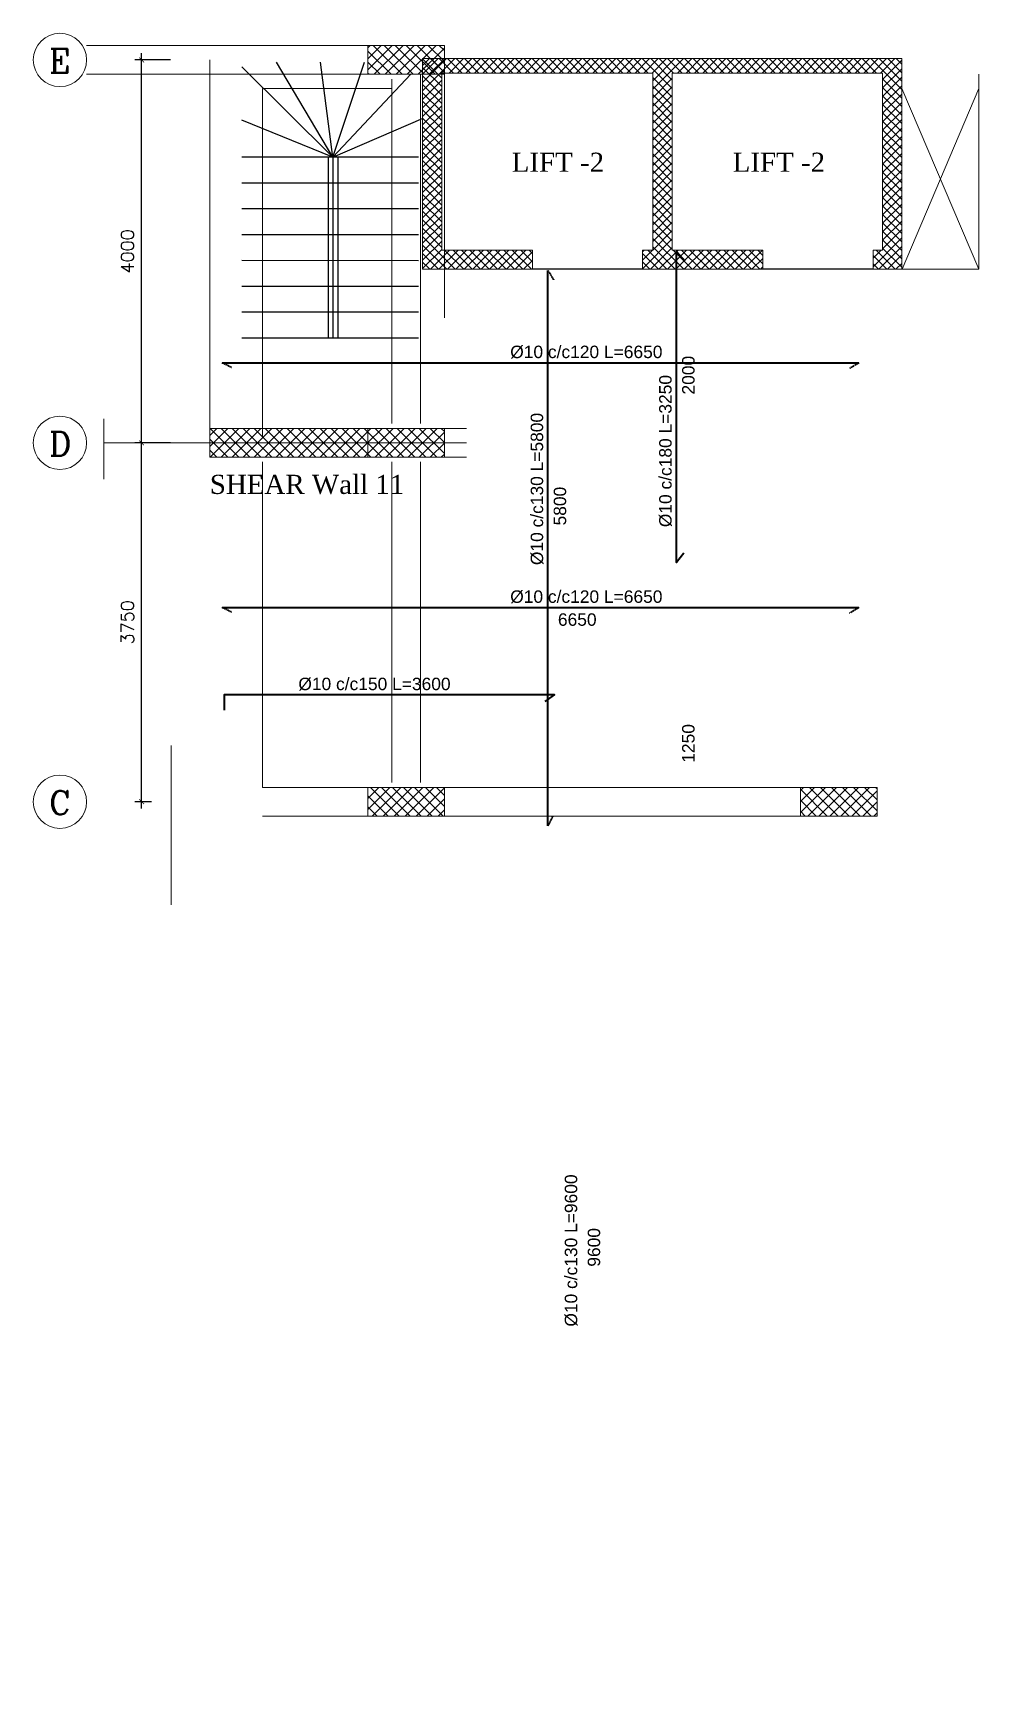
# Model space of a CAD drawing. Header units: inches. Extents: x -26151 to 62940, y -10194 to 246332.
# Drawn here: x -9099 to -8111, y 118050 to 119788 of the extents above; entities that cross this region are included whole.
import ezdxf

# ---------------------------------------------------------------- set-up
doc = ezdxf.new("R2010")
doc.units = ezdxf.units.IN
doc.header["$LTSCALE"] = 0.7
doc.header["$MEASUREMENT"] = 0
for name, pattern in [('ACAD_ISO10W100', [18, 12, -3, 0, -3]), ('CENTER2', [1.125, 0.75, -0.125, 0.125, -0.125]), ('DASHED2', [0.375, 0.25, -0.125])]:
    doc.linetypes.add(name, pattern=pattern)
doc.layers.get('0').update_dxf_attribs({"lineweight": 13})
doc.layers.get('Defpoints').update_dxf_attribs({"lineweight": 5})
for name, color, linetype, lineweight in [('axis', 254, 'ACAD_ISO10W100', 9), ('BEAM', 5, 'Continuous', 0), ('COLUMN', 4, 'Continuous', 20), ('dim', 1, 'Continuous', 25), ('hach', 9, 'Continuous', 9), ('hatch', 9, 'Continuous', 9), ('TEXT', 3, 'Continuous', 25), ('top renforcment', 7, 'Continuous', 40), ('VIS', 8, 'Continuous', 18)]:
    doc.layers.add(name, color=color, linetype=linetype, lineweight=lineweight)
doc.layers.add('FURNITURE', color=4, linetype='Continuous')
doc.styles.add('100', font='romans.shx', dxfattribs={"height": 13.5})
doc.styles.add('GENERATED_STYLE_4', font='verdanai.ttf')
doc.styles.add('QW', font='times.ttf', dxfattribs={"height": 15})
doc.styles.get("Standard").update_dxf_attribs({"font": 'arial.ttf', "height": 13})
doc.dimstyles.new('abr100', dxfattribs={"dimtxt": 15, "dimasz": 5, "dimexe": 7, "dimexo": 7, "dimgap": 8, "dimtad": 1, "dimdec": 0, "dimlfac": 10, "dimzin": 4, "dimdsep": 46, "dimtxsty": '100', "dimblk": 'ARCHTICK', "dimcen": 0.09, "dimdle": 7, "dimclrd": 1, "dimclre": 8, "dimclrt": 2, "dimadec": 0, "dimazin": 1, "dimtfac": 1, "dimtdec": 0, "dimtix": 1, "dimtofl": 0, "dimtmove": 0, "dimatfit": 3, "dimldrblk": 'ARCHTICK', "dimfxl": 0, "dimtolj": 1, "dimtzin": 0, "dimlwd": -1, "dimlwe": -1, "dimarcsym": 0})
doc.dimstyles.get("Standard").update_dxf_attribs({"dimtxt": 13, "dimasz": 5, "dimexe": 0.18, "dimexo": 0.0625, "dimgap": 6, "dimtad": 1, "dimdec": 0, "dimlfac": 10, "dimzin": 0, "dimdsep": 46, "dimtxsty": 'Standard', "dimblk": 'ARCHTICK', "dimcen": 0.09, "dimse1": 1, "dimse2": 1, "dimclrd": 1, "dimclre": 7, "dimclrt": 3, "dimadec": 0, "dimazin": 0, "dimtfac": 1, "dimtdec": 0, "dimtix": 1, "dimtofl": 0, "dimtmove": 0, "dimatfit": 3, "dimldrblk": 'ARCHTICK', "dimfxl": 0, "dimtolj": 1, "dimtzin": 0, "dimarcsym": 0})
pattern_1 = [(45, (-405492.959, -127375.384), (-5.7452426, 5.7452426), []), (135, (-405492.959, -127375.384), (-5.7452426, -5.7452426), [])]

# ---------------------------------------------------------------- blocks, each defined once
blk = doc.blocks.new('_ArchTick')
at = {"color": 0, "linetype": 'ByBlock', "lineweight": 0, "const_width": 0.15}
blk.add_lwpolyline([(-0.5, -0.5), (0.5, 0.5)], dxfattribs=at)
blk = doc.blocks.new('*D1335')
at = {"layer": 'Defpoints', "color": 0, "transparency": 16777216}
for p in [(-8985.5, 119359.8), (-8948.3, 119359.8), (-8968.3, 118984.8)]:
    blk.add_point(p, dxfattribs=at)
at = {"layer": 'dim', "color": 8, "transparency": 16777216}
for p, q in [((-8955.3, 119359.8), (-8992.5, 119359.8)), ((-8975.3, 118984.8), (-8992.5, 118984.8))]:
    blk.add_line(p, q, dxfattribs=at)
at = {"layer": 'dim', "color": 1, "transparency": 16777216}
blk.add_line((-8985.5, 118977.8), (-8985.5, 119366.8), dxfattribs=at)
at = {"layer": 'dim', "color": 1, "transparency": 16777216, "xscale": 5, "yscale": 5, "zscale": 5}
for p, rotation in [((-8985.5, 119359.8), 90), ((-8985.5, 118984.8), 270)]:
    blk.add_blockref('_ArchTick', p, dxfattribs=dict(at, rotation=rotation))
at = {"layer": 'dim', "color": 2, "transparency": 16777216, "insert": (-9000.3, 119172.3), "char_height": 13.5, "attachment_point": 5, "rotation": 90, "style": '100'}
blk.add_mtext('\\A1;3750', dxfattribs=at)
blk = doc.blocks.new('*D1336')
at = {"layer": 'Defpoints', "color": 0, "transparency": 16777216}
for p in [(-8985.5, 119759.8), (-8948.3, 119759.8), (-8948.3, 119359.8)]:
    blk.add_point(p, dxfattribs=at)
at = {"layer": 'dim', "color": 8, "transparency": 16777216}
for p, q in [((-8955.3, 119759.8), (-8992.5, 119759.8)), ((-8955.3, 119359.8), (-8992.5, 119359.8))]:
    blk.add_line(p, q, dxfattribs=at)
at = {"layer": 'dim', "color": 1, "transparency": 16777216}
blk.add_line((-8985.5, 119352.8), (-8985.5, 119766.8), dxfattribs=at)
at = {"layer": 'dim', "color": 1, "transparency": 16777216, "xscale": 5, "yscale": 5, "zscale": 5}
for p, rotation in [((-8985.5, 119759.8), 90), ((-8985.5, 119359.8), 270)]:
    blk.add_blockref('_ArchTick', p, dxfattribs=dict(at, rotation=rotation))
at = {"layer": 'dim', "color": 2, "transparency": 16777216, "insert": (-9000.3, 119559.8), "char_height": 13.5, "attachment_point": 5, "rotation": 90, "style": '100'}
blk.add_mtext('\\A1;4000', dxfattribs=at)
blk = doc.blocks.new('*D1337')
at = {"layer": 'Defpoints', "color": 0, "transparency": 16777216}
for p in [(-8901.3, 119443.3), (-8236.3, 119443.3, -19467.6), (-8236.3, 119441.6)]:
    blk.add_point(p, dxfattribs=at)
at = {"layer": 'TEXT', "color": 3, "transparency": 16777216, "insert": (-8521, 119454.6), "char_height": 13, "attachment_point": 5}
blk.add_mtext('\\A1;%%C10 c/c120 L=6650', dxfattribs=at)
blk = doc.blocks.new('*D1338')
at = {"layer": 'Defpoints', "color": 0, "transparency": 16777216}
for p in [(-8901.3, 119162.5, -19467.6), (-8236.3, 119162.5, -59863), (-8236.3, 119162.5)]:
    blk.add_point(p, dxfattribs=at)
at = {"layer": 'TEXT', "color": 3, "transparency": 16777216, "insert": (-8530.5, 119175.1), "char_height": 13, "attachment_point": 5}
blk.add_mtext('\\A1;6650', dxfattribs=at)
blk = doc.blocks.new('*D1339')
at = {"layer": 'Defpoints', "color": 0, "transparency": 16777216}
for p in [(-8901.3, 119187.6), (-8236.3, 119187.6, -19467.6), (-8236.3, 119185.9)]:
    blk.add_point(p, dxfattribs=at)
at = {"layer": 'TEXT', "color": 3, "transparency": 16777216, "insert": (-8521, 119198.9), "char_height": 13, "attachment_point": 5}
blk.add_mtext('\\A1;%%C10 c/c120 L=6650', dxfattribs=at)
blk = doc.blocks.new('*D1340')
at = {"layer": 'Defpoints', "color": 0, "transparency": 16777216}
for p in [(-8401.8, 119109.8, -26473), (-8401.8, 119109.8), (-8401.8, 118984.8, -26473)]:
    blk.add_point(p, dxfattribs=at)
at = {"layer": 'TEXT', "color": 3, "transparency": 16777216, "insert": (-8414.4, 119045.8), "char_height": 13, "attachment_point": 5, "rotation": 90}
blk.add_mtext('\\A1;1250', dxfattribs=at)
blk = doc.blocks.new('*D1341')
at = {"layer": 'Defpoints', "color": 0, "transparency": 16777216}
for p in [(-8401.8, 119559.8, -26473), (-8401.8, 119559.8), (-8401.8, 119359.8, -26473)]:
    blk.add_point(p, dxfattribs=at)
at = {"layer": 'TEXT', "color": 3, "transparency": 16777216, "insert": (-8414.4, 119430.5), "char_height": 13, "attachment_point": 5, "rotation": 90}
blk.add_mtext('\\A1;2000', dxfattribs=at)
blk = doc.blocks.new('*D1342')
at = {"layer": 'Defpoints', "color": 0, "transparency": 16777216}
for p in [(-8426.9, 119559.8, 13922.4), (-8425.2, 119559.8), (-8426.9, 119234.8)]:
    blk.add_point(p, dxfattribs=at)
at = {"layer": 'TEXT', "color": 3, "transparency": 16777216, "insert": (-8438.2, 119351.2), "char_height": 13, "attachment_point": 5, "rotation": 90}
blk.add_mtext('\\A1;%%C10 c/c180 L=3250', dxfattribs=at)
blk = doc.blocks.new('*D1343')
at = {"layer": 'Defpoints', "color": 0, "transparency": 16777216}
for p in [(-8500.3, 119009.8, -59863), (-8500.3, 119009.8), (-8500.3, 118049.8, -59863)]:
    blk.add_point(p, dxfattribs=at)
at = {"layer": 'TEXT', "color": 3, "transparency": 16777216, "insert": (-8513, 118519.3), "char_height": 13, "attachment_point": 5, "rotation": 90}
blk.add_mtext('\\A1;9600', dxfattribs=at)
blk = doc.blocks.new('*D1344')
at = {"layer": 'Defpoints', "color": 0, "transparency": 16777216}
for p in [(-8525.5, 119009.8, -19467.6), (-8523.8, 119009.8), (-8525.5, 118049.8, -40395.4)]:
    blk.add_point(p, dxfattribs=at)
at = {"layer": 'TEXT', "color": 3, "transparency": 16777216, "insert": (-8536.8, 118516), "char_height": 13, "attachment_point": 5, "rotation": 90}
blk.add_mtext('\\A1;%%C10 c/c130 L=9600', dxfattribs=at)
blk = doc.blocks.new('*D1345')
at = {"layer": 'Defpoints', "color": 0, "transparency": 16777216}
for p in [(-8535.9, 119539.8, -59863), (-8535.9, 119539.8), (-8535.9, 118959.8, -59863)]:
    blk.add_point(p, dxfattribs=at)
at = {"layer": 'TEXT', "color": 3, "transparency": 16777216, "insert": (-8548.5, 119293.7), "char_height": 13, "attachment_point": 5, "rotation": 90}
blk.add_mtext('\\A1;5800', dxfattribs=at)
blk = doc.blocks.new('*D1346')
at = {"layer": 'Defpoints', "color": 0, "transparency": 16777216}
for p in [(-8561.1, 119539.8, -19467.6), (-8559.4, 119539.8), (-8561.1, 118959.8, -40395.4)]:
    blk.add_point(p, dxfattribs=at)
at = {"layer": 'TEXT', "color": 3, "transparency": 16777216, "insert": (-8572.4, 119311.6), "char_height": 13, "attachment_point": 5, "rotation": 90}
blk.add_mtext('\\A1;%%C10 c/c130 L=5800', dxfattribs=at)
blk = doc.blocks.new('lift')
at = {"layer": 'axis'}
h = blk.add_hatch(dxfattribs=at)
h.set_pattern_fill('ANSI37', color=256, scale=50, style=0)
h.paths.add_polyline_path([(354851.4, -40571.9), (354816.4, -40571.9), (354350.9, -40571.9), (354350.9, -40772), (354350.9, -40792), (354465.6, -40792), (354465.6, -40772), (354370.9, -40772), (354370.9, -40586.9), (354591.3, -40586.9), (354591.3, -40772), (354580.6, -40772), (354580.6, -40792), (354706.4, -40792), (354706.4, -40772), (354611.7, -40772), (354611.7, -40586.9), (354831.4, -40586.9), (354831.4, -40772), (354821.4, -40772), (354821.4, -40792), (354851.4, -40792)])
at = {"linetype": 'ByBlock'}
for points in [[(354350.9, -40772), (354350.9, -40772), (354350.9, -40571.9), (354816.4, -40571.9)], [(354375.9, -40571.9), (354756.4, -40571.9)], [(354375.9, -40571.9), (354756.4, -40571.9)], [(354816.4, -40571.9), (354851.4, -40571.9), (354851.4, -40792), (354821.4, -40792)], [(354465.6, -40792), (354350.9, -40792), (354350.9, -40586.9)], [(354370.9, -40586.9), (354591.3, -40586.9)], [(354380.9, -40772), (354370.9, -40772), (354370.9, -40586.9)], [(354591.3, -40586.9), (354591.3, -40772)], [(354611.7, -40586.9), (354831.4, -40586.9), (354831.4, -40772), (354821.4, -40772)], [(354611.7, -40586.9), (354611.7, -40772)], [(354370.9, -40772), (354465.6, -40772)], [(354465.6, -40772), (354465.6, -40792)], [(354591.3, -40772), (354580.6, -40772)], [(354580.6, -40772), (354580.6, -40792)], [(354590.6, -40772), (354580.6, -40772), (354580.6, -40792)], [(354706.4, -40772), (354611.7, -40772)], [(354706.4, -40772), (354706.4, -40792)], [(354821.4, -40772), (354821.4, -40792)], [(354831.4, -40772), (354821.4, -40772), (354821.4, -40792)], [(354706.4, -40792), (354580.6, -40792)]]:
    blk.add_lwpolyline(points, dxfattribs=at)
at = {"layer": 'FURNITURE'}
for p, q in [((354580.6, -40792), (354465.6, -40792)), ((354580.6, -40792), (354465.6, -40792)), ((354821.4, -40792), (354706.4, -40792))]:
    blk.add_line(p, q, dxfattribs=at)
blk = doc.blocks.new('*D1347')
at = {"layer": 'Defpoints', "color": 0, "transparency": 16777216}
for p in [(-8914.3, 119096.4), (-8914.3, 119094.7), (-8554.3, 119096.4, 13009.9)]:
    blk.add_point(p, dxfattribs=at)
at = {"layer": 'TEXT', "color": 3, "transparency": 16777216, "insert": (-8742.3, 119107.7), "char_height": 13, "attachment_point": 5}
blk.add_mtext('\\A1;%%C10 c/c150 L=3600', dxfattribs=at)

msp = doc.modelspace()

# ---------------------------------------------------------------- hatches: boundary and pattern name
at = {"layer": 'hatch', "ltscale": 0.5}
h = msp.add_hatch(dxfattribs=at)
h.set_pattern_fill('NET', color=256, scale=65, angle=45, style=0)
h.set_pattern_definition([(45, (-471909.4595, -141453.8636), (-5.7452426, 5.7452426), []), (135, (-471909.4595, -141453.8636), (-5.7452426, -5.7452426), [])])
h.paths.add_polyline_path([(-8749.27, 119774.85), (-8669.27, 119774.85), (-8669.27, 119744.85), (-8749.27, 119744.85)])
h = msp.add_hatch(dxfattribs=at)
h.set_pattern_fill('NET', color=256, scale=65, angle=45, style=0)
h.set_pattern_definition(pattern_1)
edge = h.paths.add_edge_path()
edge.add_line((-8749.27, 119344.85), (-8914.27, 119344.85))
edge.add_line((-8914.27, 119344.85), (-8914.27, 119374.85))
edge.add_line((-8914.27, 119374.85), (-8749.27, 119374.85))
h = msp.add_hatch(dxfattribs=at)
h.set_pattern_fill('NET', color=256, scale=65, angle=45, style=0)
h.set_pattern_definition(pattern_1)
h.paths.add_polyline_path([(-8749.27, 119374.85), (-8669.27, 119374.85), (-8669.27, 119344.85), (-8749.27, 119344.85)])
h = msp.add_hatch(dxfattribs=at)
h.set_pattern_fill('NET', color=256, scale=65, angle=225, style=0)
h.set_pattern_definition([(225, (453410.925, 379398.56), (5.7452426, -5.7452426), []), (315, (453410.925, 379398.56), (5.7452426, 5.7452426), [])])
h.paths.add_polyline_path([(-8669.27, 118969.85), (-8749.27, 118969.85), (-8749.27, 118999.85), (-8669.27, 118999.85)])
h = msp.add_hatch(dxfattribs=at)
h.set_pattern_fill('NET', color=256, scale=65, angle=45, style=0)
h.set_pattern_definition([(45, (-470817.4595, -141428.8636), (-5.7452426, 5.7452426), []), (135, (-470817.4595, -141428.8636), (-5.7452426, -5.7452426), [])])
h.paths.add_polyline_path([(-8297.27, 118999.85), (-8217.27, 118999.85), (-8217.27, 118969.85), (-8297.27, 118969.85)])

# ---------------------------------------------------------------- linework, layer by layer
at = {"lineweight": 20}
for centre in [(-9070.82, 119759.85), (-9070.82, 119359.85), (-9070.82, 118984.85)]:
    msp.add_ellipse(centre, major_axis=(-0.02, 27.86), ratio=1, start_param=4.7118466, end_param=10.9950319, dxfattribs=at)
at = {"layer": 'BEAM', "linetype": 'Continuous'}
for p, q in [((-9042.96, 119774.85), (-8669.27, 119774.85)), ((-9042.96, 119744.85), (-8669.27, 119744.85)), ((-8111.16, 119541.14), (-8111.16, 119744.85)), ((-8859.27, 119729.85), (-8724.27, 119729.85)), ((-8859.27, 119364.85), (-8859.27, 119729.85)), ((-8724.27, 119379.85), (-8724.27, 119739.85)), ((-8694.27, 119379.85), (-8694.27, 119739.85)), ((-8111.16, 119541.14), (-8191.5, 119729.85)), ((-8191.16, 119541.14), (-8111.16, 119729.85)), ((-8191.16, 119541.14), (-8111.16, 119541.14)), ((-8859.27, 118999.85), (-8859.27, 119339.85)), ((-8724.27, 119004.85), (-8724.27, 119339.85)), ((-8724.27, 119339.06), (-8724.27, 119009.85)), ((-8694.27, 119004.85), (-8694.27, 119339.85)), ((-8859.27, 118999.85), (-8749.27, 118999.85)), ((-8669.27, 118999.85), (-8217.27, 118999.85)), ((-8859.27, 118969.85), (-8749.27, 118969.85)), ((-8669.27, 118969.85), (-8217.27, 118969.85))]:
    msp.add_line(p, q, dxfattribs=at)
at = {"layer": 'COLUMN'}
msp.add_line((-8914.27, 119364.85), (-8914.27, 119759.85), dxfattribs=at)
for points in [[(-8749.27, 119774.85), (-8669.27, 119774.85), (-8669.27, 119744.85), (-8749.27, 119744.85)], [(-8749.27, 119374.85), (-8669.27, 119374.85), (-8669.27, 119344.85), (-8749.27, 119344.85)], [(-8749.27, 119374.85), (-8669.27, 119374.85), (-8669.27, 119344.85), (-8749.27, 119344.85)], [(-8669.27, 118969.85), (-8749.27, 118969.85), (-8749.27, 118999.85), (-8669.27, 118999.85)], [(-8669.27, 118969.85), (-8749.27, 118969.85), (-8749.27, 118999.85), (-8669.27, 118999.85)], [(-8297.27, 118999.85), (-8217.27, 118999.85), (-8217.27, 118969.85), (-8297.27, 118969.85)]]:
    msp.add_lwpolyline(points, close=True, dxfattribs=at)
msp.add_lwpolyline([(-8749.27, 119344.85), (-8914.27, 119344.85), (-8914.27, 119374.85), (-8749.27, 119374.85)], dxfattribs=at)
at = {"layer": 'FURNITURE', "ltscale": 3}
for p, q in [((-8880.88, 119752.59), (-8785.66, 119658.23)), ((-8785.66, 119658.23), (-8844.59, 119757.59)), ((-8785.66, 119658.23), (-8798.66, 119757.59)), ((-8785.66, 119658.23), (-8752.74, 119757.59)), ((-8704.16, 119745.09), (-8785.66, 119658.23)), ((-8785.66, 119658.23), (-8880.88, 119696.96)), ((-8785.66, 119658.23), (-8691.45, 119699.06)), ((-8696.45, 119658.23), (-8880.88, 119658.23)), ((-8790.66, 119658.23), (-8790.66, 119469.23)), ((-8785.66, 119658.23), (-8785.66, 119469.23)), ((-8780.66, 119658.23), (-8780.66, 119469.23)), ((-8696.45, 119631.23), (-8880.88, 119631.23)), ((-8696.45, 119604.23), (-8880.88, 119604.23)), ((-8696.45, 119576.99), (-8880.88, 119577.22)), ((-8696.45, 119549.99), (-8880.88, 119550.22)), ((-8696.45, 119522.99), (-8880.88, 119523.22)), ((-8696.45, 119496.23), (-8880.88, 119496.23)), ((-8696.45, 119469.23), (-8880.88, 119469.23))]:
    msp.add_line(p, q, dxfattribs=at)
at = {"layer": 'hach', "color": 4, "linetype": 'ByBlock'}
for p, q in [((-8694.27, 119744.85), (-8694.27, 119490.29)), ((-8669.27, 119744.85), (-8669.27, 119490.29))]:
    msp.add_line(p, q, dxfattribs=at)
at = {"layer": 'hach', "linetype": 'ByBlock'}
for p, q in [((-8577.36, 119541.14), (-8217.64, 119541.14)), ((-9025.09, 119384.74), (-9025.09, 119321.88)), ((-8914.27, 119374.85), (-8646.09, 119374.85)), ((-8914.27, 119344.85), (-8646.09, 119344.85)), ((-8954.6, 119043.73), (-8954.6, 118877.28))]:
    msp.add_line(p, q, dxfattribs=at)
at = {"layer": 'hach', "linetype": 'CENTER2'}
msp.add_line((-9025.09, 119359.85), (-8646.09, 119359.85), dxfattribs=at)
at = {"layer": 'top renforcment', "color": 3}
for points, elevation in [([(-8419.08, 119244.59), (-8426.94, 119234.85), (-8426.95, 119559.85), (-8418.06, 119550.11)], 1096.17), ([(-8564.01, 119089.68), (-8554.26, 119096.47), (-8899.3, 119096.47), (-8899.3, 119080.68)], -13009.85)]:
    msp.add_lwpolyline(points, dxfattribs=dict(at, elevation=elevation))
at = {"layer": 'top renforcment', "color": 4, "linetype": 'DASHED2', "ltscale": 2}
for points, elevation in [([(-8556.28, 118969.56), (-8561.08, 118959.81), (-8561.08, 119539.85), (-8555.27, 119530.11)], 34486.2), ([(-8891.55, 119438.5), (-8901.29, 119443.3), (-8236.26, 119443.31), (-8246.01, 119437.49)], -5909.18), ([(-8891.55, 119182.87), (-8901.29, 119187.67), (-8236.26, 119187.67), (-8246.01, 119181.85)], -5909.18)]:
    msp.add_lwpolyline(points, dxfattribs=dict(at, elevation=elevation))

# ---------------------------------------------------------------- block references
at = {"layer": 'VIS', "linetype": 'Continuous', "lineweight": 5}
msp.add_blockref('lift', (-363042.93, 160333.1), dxfattribs=at)

# ---------------------------------------------------------------- texts
at = {"layer": 'TEXT', "color": 7, "style": 'QW'}
for s, p in [('LIFT -2', (-8598.94, 119642.96)), ('LIFT -2', (-8368.13, 119642.96)), ('SHEAR Wall 11', (-8914.27, 119306.43))]:
    msp.add_text(s, height=20, dxfattribs=at).set_placement(p)
at = {"layer": 'TEXT', "char_height": 25, "attachment_point": 1, "style": 'GENERATED_STYLE_4'}
for s, insert in [('{\\Fromanc|c0;E}', (-9082.28, 119771.36)), ('{\\Fromanc|c0;D}', (-9082.28, 119371.36)), ('{\\Fromanc|c0;C}', (-9082.28, 118996.36))]:
    msp.add_mtext(s, dxfattribs=dict(at, insert=insert))

# ---------------------------------------------------------------- dimensions: what is measured, and where the dimension line sits
at = {"layer": 'dim'}
for base, p1, p2, picture, middle in [((-8985.55, 119759.85), (-8948.34, 119359.85), (-8948.34, 119759.85), '*D1336', (-9000.3, 119559.85)), ((-8985.55, 119359.85), (-8968.25, 118984.85), (-8948.34, 119359.85), '*D1335', (-9000.3, 119172.35))]:
    dim = msp.add_linear_dim(base=base, p1=p1, p2=p2, angle=90, dimstyle='abr100', dxfattribs=at)
    dim.commit()
    dim.dimension.update_dxf_attribs({"geometry": picture, "text_midpoint": middle})
at = {"layer": 'TEXT'}
for base, p1, p2, angle, text, picture, middle in [((-8425.22, 119559.85, 14106.02), (-8426.92, 119234.85, 14106.02), (-8426.92, 119559.85, 28028.42), 90, '%%C10 c/c180 L=<>', '*D1342', (-8425.22, 119351.16, 14106.02)), ((-8559.36, 119539.85, 47496.06), (-8561.05, 118959.81, 7100.68), (-8561.05, 119539.85, 28028.42), 90, '%%C10 c/c130 L=<>', '*D1346', (-8559.36, 119311.63, 47496.06)), ((-8914.3, 119094.75), (-8554.26, 119096.44, 13009.85), (-8914.3, 119096.44), 180, '%%C10 c/c150 L=<>', '*D1347', (-8742.27, 119094.75)), ((-8523.79, 119009.85, 47496.06), (-8525.49, 118049.81, 7100.68), (-8525.49, 119009.85, 28028.42), 90, '%%C10 c/c130 L=<>', '*D1344', (-8523.79, 118516.02, 47496.06))]:
    dim = msp.add_linear_dim(base=base, p1=p1, p2=p2, angle=angle, text=text, dimstyle='Standard', override={"dimsd1": 1, "dimsd2": 1, "dimfxl": 0.1, "dimfxlon": 1}, dxfattribs=at)
    dim.commit()
    dim.dimension.update_dxf_attribs({"geometry": picture, "text_midpoint": middle, "dimtype": 160})
for base, p1, p2, angle, picture, middle in [((-8401.75, 119559.85, 26472.98), (-8401.75, 119359.85), (-8401.75, 119559.85), 90, '*D1341', (-8401.75, 119430.55, 26472.98)), ((-8535.89, 119539.85, 59863.02), (-8535.89, 118959.85), (-8535.89, 119539.85), 90, '*D1345', (-8535.89, 119293.66, 59863.02)), ((-8236.26, 119162.48, 19467.64), (-8901.26, 119162.48), (-8236.26, 119162.48, -40395.38), 360, '*D1338', (-8530.49, 119162.48, 19467.64)), ((-8401.75, 119109.85, 26472.98), (-8401.75, 118984.85), (-8401.75, 119109.85), 90, '*D1340', (-8401.75, 119045.75, 26472.98)), ((-8500.32, 119009.85, 59863.02), (-8500.32, 118049.85), (-8500.32, 119009.85), 90, '*D1343', (-8500.32, 118519.34, 59863.02))]:
    dim = msp.add_linear_dim(base=base, p1=p1, p2=p2, angle=angle, dimstyle='Standard', override={"dimsd1": 1, "dimsd2": 1, "dimfxl": 0.1, "dimfxlon": 1}, dxfattribs=at)
    dim.commit()
    dim.dimension.update_dxf_attribs({"geometry": picture, "text_midpoint": middle, "dimtype": 161})
for base, p1, p2, picture, middle in [((-8236.26, 119441.58, 7100.68), (-8901.29, 119443.28, 7100.68), (-8236.26, 119443.28, -12366.96), '*D1337', (-8521, 119441.58, 7100.68)), ((-8236.26, 119185.95, 7100.68), (-8901.29, 119187.64, 7100.68), (-8236.26, 119187.64, -12366.96), '*D1339', (-8521, 119185.95, 7100.68))]:
    dim = msp.add_linear_dim(base=base, p1=p1, p2=p2, text='%%C10 c/c120 L=<>', dimstyle='Standard', override={"dimsd1": 1, "dimsd2": 1, "dimfxl": 0.1, "dimfxlon": 1}, dxfattribs=at)
    dim.commit()
    dim.dimension.update_dxf_attribs({"geometry": picture, "text_midpoint": middle, "dimtype": 160})

doc.saveas('drawing.dxf')
